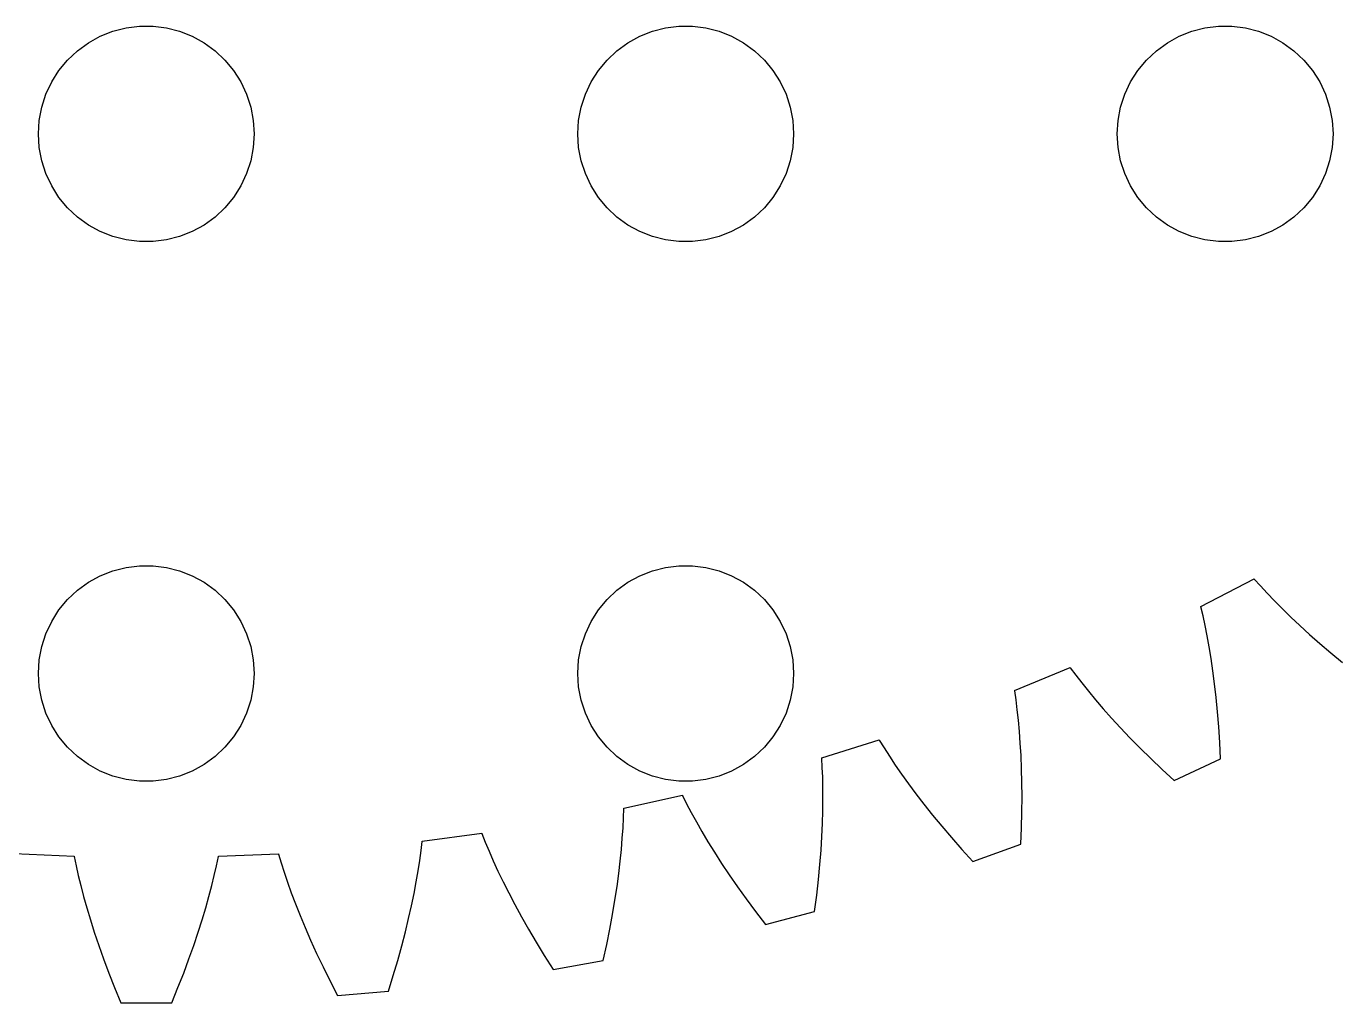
# Model space of a CAD drawing. Header units: metres. Extents: x -69 to 69, y 41 to 179.
# Drawn here: x -3.34 to 33.13, y 40.84 to 67.99 of the extents above; entities that cross this region are included whole.
import ezdxf

# ---------------------------------------------------------------- set-up
doc = ezdxf.new("R2010")
doc.units = ezdxf.units.M

msp = doc.modelspace()

# ---------------------------------------------------------------- linework, layer by layer
for p, q in [((-1.27733, 67.7145), (-0.92705, 67.8532)), ((-0.92705, 67.8532), (-0.56213, 67.9469)), ((-0.56213, 67.9469), (-0.18837, 67.9941)), ((-0.18837, 67.9941), (0.18837, 67.9941)), ((0.18837, 67.9941), (0.56213, 67.9469)), ((0.56213, 67.9469), (0.92705, 67.8532)), ((0.92705, 67.8532), (1.27733, 67.7145)), ((13.7227, 67.7145), (14.0729, 67.8532)), ((14.0729, 67.8532), (14.4379, 67.9469)), ((14.4379, 67.9469), (14.8116, 67.9941)), ((14.8116, 67.9941), (15.1884, 67.9941)), ((15.1884, 67.9941), (15.5621, 67.9469)), ((15.5621, 67.9469), (15.927, 67.8532)), ((15.927, 67.8532), (16.2773, 67.7145)), ((28.7227, 67.7145), (29.0729, 67.8532)), ((29.0729, 67.8532), (29.4379, 67.9469)), ((29.4379, 67.9469), (29.8116, 67.9941)), ((29.8116, 67.9941), (30.1884, 67.9941)), ((30.1884, 67.9941), (30.5621, 67.9469)), ((30.5621, 67.9469), (30.927, 67.8532)), ((30.927, 67.8532), (31.2773, 67.7145)), ((-1.91226, 67.3115), (-1.60747, 67.533)), ((-1.60747, 67.533), (-1.27733, 67.7145)), ((1.27733, 67.7145), (1.60747, 67.533)), ((1.60747, 67.533), (1.91226, 67.3115)), ((13.0877, 67.3115), (13.3925, 67.533)), ((13.3925, 67.533), (13.7227, 67.7145)), ((16.2773, 67.7145), (16.6075, 67.533)), ((16.6075, 67.533), (16.9123, 67.3115)), ((28.0877, 67.3115), (28.3925, 67.533)), ((28.3925, 67.533), (28.7227, 67.7145)), ((31.2773, 67.7145), (31.6075, 67.533)), ((31.6075, 67.533), (31.9123, 67.3115)), ((-2.1869, 67.0536), (-1.91226, 67.3115)), ((1.91226, 67.3115), (2.1869, 67.0536)), ((12.8131, 67.0536), (13.0877, 67.3115)), ((16.9123, 67.3115), (17.1869, 67.0536)), ((27.8131, 67.0536), (28.0877, 67.3115)), ((31.9123, 67.3115), (32.1869, 67.0536)), ((-2.62891, 66.4453), (-2.42705, 66.7634)), ((-2.42705, 66.7634), (-2.1869, 67.0536)), ((2.1869, 67.0536), (2.42705, 66.7634)), ((2.42705, 66.7634), (2.62891, 66.4453)), ((12.3711, 66.4453), (12.5729, 66.7634)), ((12.5729, 66.7634), (12.8131, 67.0536)), ((17.1869, 67.0536), (17.427, 66.7634)), ((17.427, 66.7634), (17.6289, 66.4453)), ((27.3711, 66.4453), (27.5729, 66.7634)), ((27.5729, 66.7634), (27.8131, 67.0536)), ((32.1869, 67.0536), (32.427, 66.7634)), ((32.427, 66.7634), (32.6289, 66.4453)), ((-2.78932, 66.1044), (-2.62891, 66.4453)), ((2.62891, 66.4453), (2.78932, 66.1044)), ((12.2107, 66.1044), (12.3711, 66.4453)), ((17.6289, 66.4453), (17.7893, 66.1044)), ((27.2107, 66.1044), (27.3711, 66.4453)), ((32.6289, 66.4453), (32.7893, 66.1044)), ((-2.90575, 65.7461), (-2.78932, 66.1044)), ((2.78932, 66.1044), (2.90575, 65.7461)), ((12.0942, 65.7461), (12.2107, 66.1044)), ((17.7893, 66.1044), (17.9057, 65.7461)), ((27.0942, 65.7461), (27.2107, 66.1044)), ((32.7893, 66.1044), (32.9057, 65.7461)), ((-2.97633, 65.376), (-2.90575, 65.7461)), ((2.90575, 65.7461), (2.97633, 65.376)), ((12.0237, 65.376), (12.0942, 65.7461)), ((17.9057, 65.7461), (17.9763, 65.376)), ((27.0237, 65.376), (27.0942, 65.7461)), ((32.9057, 65.7461), (32.9763, 65.376)), ((-3, 65), (-2.97633, 65.376)), ((2.97633, 65.376), (3, 65)), ((12, 65), (12.0237, 65.376)), ((17.9763, 65.376), (18, 65)), ((27, 65), (27.0237, 65.376)), ((32.9763, 65.376), (33, 65)), ((-2.97633, 64.624), (-3, 65)), ((3, 65), (2.97633, 64.624)), ((12.0237, 64.624), (12, 65)), ((18, 65), (17.9763, 64.624)), ((27.0237, 64.624), (27, 65)), ((33, 65), (32.9763, 64.624)), ((-2.90575, 64.2539), (-2.97633, 64.624)), ((2.97633, 64.624), (2.90575, 64.2539)), ((12.0942, 64.2539), (12.0237, 64.624)), ((17.9763, 64.624), (17.9057, 64.2539)), ((27.0942, 64.2539), (27.0237, 64.624)), ((32.9763, 64.624), (32.9057, 64.2539)), ((-2.78932, 63.8956), (-2.90575, 64.2539)), ((2.90575, 64.2539), (2.78932, 63.8956)), ((12.2107, 63.8956), (12.0942, 64.2539)), ((17.9057, 64.2539), (17.7893, 63.8956)), ((27.2107, 63.8956), (27.0942, 64.2539)), ((32.9057, 64.2539), (32.7893, 63.8956)), ((-2.62891, 63.5547), (-2.78932, 63.8956)), ((2.78932, 63.8956), (2.62891, 63.5547)), ((12.3711, 63.5547), (12.2107, 63.8956)), ((17.7893, 63.8956), (17.6289, 63.5547)), ((27.3711, 63.5547), (27.2107, 63.8956)), ((32.7893, 63.8956), (32.6289, 63.5547)), ((-2.42705, 63.2366), (-2.62891, 63.5547)), ((2.62891, 63.5547), (2.42705, 63.2366)), ((12.5729, 63.2366), (12.3711, 63.5547)), ((17.6289, 63.5547), (17.427, 63.2366)), ((27.5729, 63.2366), (27.3711, 63.5547)), ((32.6289, 63.5547), (32.427, 63.2366)), ((-2.1869, 62.9464), (-2.42705, 63.2366)), ((2.42705, 63.2366), (2.1869, 62.9464)), ((12.8131, 62.9464), (12.5729, 63.2366)), ((17.427, 63.2366), (17.1869, 62.9464)), ((27.8131, 62.9464), (27.5729, 63.2366)), ((32.427, 63.2366), (32.1869, 62.9464)), ((-1.91226, 62.6885), (-2.1869, 62.9464)), ((2.1869, 62.9464), (1.91226, 62.6885)), ((13.0877, 62.6885), (12.8131, 62.9464)), ((17.1869, 62.9464), (16.9123, 62.6885)), ((28.0877, 62.6885), (27.8131, 62.9464)), ((32.1869, 62.9464), (31.9123, 62.6885)), ((-1.60747, 62.467), (-1.91226, 62.6885)), ((-1.27733, 62.2855), (-1.60747, 62.467)), ((1.60747, 62.467), (1.27733, 62.2855)), ((1.91226, 62.6885), (1.60747, 62.467)), ((13.3925, 62.467), (13.0877, 62.6885)), ((13.7227, 62.2855), (13.3925, 62.467)), ((16.6075, 62.467), (16.2773, 62.2855)), ((16.9123, 62.6885), (16.6075, 62.467)), ((28.3925, 62.467), (28.0877, 62.6885)), ((28.7227, 62.2855), (28.3925, 62.467)), ((31.6075, 62.467), (31.2773, 62.2855)), ((31.9123, 62.6885), (31.6075, 62.467)), ((-0.92705, 62.1468), (-1.27733, 62.2855)), ((-0.56213, 62.0531), (-0.92705, 62.1468)), ((-0.18837, 62.0059), (-0.56213, 62.0531)), ((0.18837, 62.0059), (-0.18837, 62.0059)), ((0.56213, 62.0531), (0.18837, 62.0059)), ((0.92705, 62.1468), (0.56213, 62.0531)), ((1.27733, 62.2855), (0.92705, 62.1468)), ((14.0729, 62.1468), (13.7227, 62.2855)), ((14.4379, 62.0531), (14.0729, 62.1468)), ((14.8116, 62.0059), (14.4379, 62.0531)), ((15.1884, 62.0059), (14.8116, 62.0059)), ((15.5621, 62.0531), (15.1884, 62.0059)), ((15.927, 62.1468), (15.5621, 62.0531)), ((16.2773, 62.2855), (15.927, 62.1468)), ((29.0729, 62.1468), (28.7227, 62.2855)), ((29.4379, 62.0531), (29.0729, 62.1468)), ((29.8116, 62.0059), (29.4379, 62.0531)), ((30.1884, 62.0059), (29.8116, 62.0059)), ((30.5621, 62.0531), (30.1884, 62.0059)), ((30.927, 62.1468), (30.5621, 62.0531)), ((31.2773, 62.2855), (30.927, 62.1468)), ((-0.92705, 52.8532), (-0.56213, 52.9469)), ((-0.56213, 52.9469), (-0.18837, 52.9941)), ((-0.18837, 52.9941), (0.18837, 52.9941)), ((0.18837, 52.9941), (0.56213, 52.9469)), ((0.56213, 52.9469), (0.92705, 52.8532)), ((14.0729, 52.8532), (14.4379, 52.9469)), ((14.4379, 52.9469), (14.8116, 52.9941)), ((14.8116, 52.9941), (15.1884, 52.9941)), ((15.1884, 52.9941), (15.5621, 52.9469)), ((15.5621, 52.9469), (15.927, 52.8532)), ((-1.91226, 52.3115), (-1.60747, 52.533)), ((-1.60747, 52.533), (-1.27733, 52.7145)), ((-1.27733, 52.7145), (-0.92705, 52.8532)), ((0.92705, 52.8532), (1.27733, 52.7145)), ((1.27733, 52.7145), (1.60747, 52.533)), ((1.60747, 52.533), (1.91226, 52.3115)), ((13.0877, 52.3115), (13.3925, 52.533)), ((13.3925, 52.533), (13.7227, 52.7145)), ((13.7227, 52.7145), (14.0729, 52.8532)), ((15.927, 52.8532), (16.2773, 52.7145)), ((16.2773, 52.7145), (16.6075, 52.533)), ((16.6075, 52.533), (16.9123, 52.3115)), ((29.3222, 51.8625), (30.8064, 52.6317)), ((30.8064, 52.6317), (30.8104, 52.6242)), ((30.8104, 52.6242), (30.982, 52.4325)), ((-2.1869, 52.0536), (-1.91226, 52.3115)), ((1.91226, 52.3115), (2.1869, 52.0536)), ((12.8131, 52.0536), (13.0877, 52.3115)), ((16.9123, 52.3115), (17.1869, 52.0536)), ((30.982, 52.4325), (31.169, 52.2305)), ((31.169, 52.2305), (31.3717, 52.0187)), ((-2.42705, 51.7634), (-2.1869, 52.0536)), ((2.1869, 52.0536), (2.42705, 51.7634)), ((12.5729, 51.7634), (12.8131, 52.0536)), ((17.1869, 52.0536), (17.427, 51.7634)), ((29.3274, 51.8522), (29.3222, 51.8625)), ((29.386, 51.6017), (29.3274, 51.8522)), ((31.3717, 52.0187), (31.5906, 51.7976)), ((31.5906, 51.7976), (31.8261, 51.5677)), ((-2.78932, 51.1044), (-2.62891, 51.4453)), ((-2.62891, 51.4453), (-2.42705, 51.7634)), ((2.42705, 51.7634), (2.62891, 51.4453)), ((2.62891, 51.4453), (2.78932, 51.1044)), ((12.2107, 51.1044), (12.3711, 51.4453)), ((12.3711, 51.4453), (12.5729, 51.7634)), ((17.427, 51.7634), (17.6289, 51.4453)), ((17.6289, 51.4453), (17.7893, 51.1044)), ((29.4442, 51.3326), (29.386, 51.6017)), ((31.8261, 51.5677), (32.0784, 51.3295)), ((-2.90575, 50.7461), (-2.78932, 51.1044)), ((2.78932, 51.1044), (2.90575, 50.7461)), ((12.0942, 50.7461), (12.2107, 51.1044)), ((17.7893, 51.1044), (17.9057, 50.7461)), ((29.5014, 51.0451), (29.4442, 51.3326)), ((32.0784, 51.3295), (32.3479, 51.0834)), ((32.3479, 51.0834), (32.635, 50.83)), ((-2.97633, 50.376), (-2.90575, 50.7461)), ((2.90575, 50.7461), (2.97633, 50.376)), ((12.0237, 50.376), (12.0942, 50.7461)), ((17.9057, 50.7461), (17.9763, 50.376)), ((29.5569, 50.7389), (29.5014, 51.0451)), ((29.6102, 50.4142), (29.5569, 50.7389)), ((32.635, 50.83), (32.94, 50.5699)), ((-3, 50), (-2.97633, 50.376)), ((2.97633, 50.376), (3, 50)), ((12, 50), (12.0237, 50.376)), ((17.9763, 50.376), (18, 50)), ((29.6607, 50.0709), (29.6102, 50.4142)), ((32.94, 50.5699), (33.2631, 50.3035)), ((-2.97633, 49.624), (-3, 50)), ((3, 50), (2.97633, 49.624)), ((12.0237, 49.624), (12, 50)), ((18, 50), (17.9763, 49.624)), ((24.1436, 49.5281), (25.6892, 50.165)), ((25.6892, 50.165), (25.6925, 50.1572)), ((25.6925, 50.1572), (25.8468, 49.9513)), ((29.7076, 49.709), (29.6607, 50.0709)), ((-2.90575, 49.2539), (-2.97633, 49.624)), ((2.97633, 49.624), (2.90575, 49.2539)), ((12.0942, 49.2539), (12.0237, 49.624)), ((17.9763, 49.624), (17.9057, 49.2539)), ((25.8468, 49.9513), (26.0154, 49.7338)), ((26.0154, 49.7338), (26.1989, 49.5051)), ((29.7505, 49.3285), (29.7076, 49.709)), ((-2.78932, 48.8956), (-2.90575, 49.2539)), ((2.90575, 49.2539), (2.78932, 48.8956)), ((12.2107, 48.8956), (12.0942, 49.2539)), ((17.9057, 49.2539), (17.7893, 48.8956)), ((24.1479, 49.5174), (24.1436, 49.5281)), ((24.1844, 49.2627), (24.1479, 49.5174)), ((24.219, 48.9897), (24.1844, 49.2627)), ((26.1989, 49.5051), (26.3978, 49.2658)), ((26.3978, 49.2658), (26.6123, 49.0162)), ((29.7887, 48.9294), (29.7505, 49.3285)), ((-2.62891, 48.5547), (-2.78932, 48.8956)), ((2.78932, 48.8956), (2.62891, 48.5547)), ((12.3711, 48.5547), (12.2107, 48.8956)), ((17.7893, 48.8956), (17.6289, 48.5547)), ((24.2509, 48.6982), (24.219, 48.9897)), ((26.6123, 49.0162), (26.8428, 48.7569)), ((29.8216, 48.5119), (29.7887, 48.9294)), ((-2.42705, 48.2366), (-2.62891, 48.5547)), ((2.62891, 48.5547), (2.42705, 48.2366)), ((12.5729, 48.2366), (12.3711, 48.5547)), ((17.6289, 48.5547), (17.427, 48.2366)), ((24.2795, 48.3884), (24.2509, 48.6982)), ((26.8428, 48.7569), (27.0899, 48.4883)), ((29.8485, 48.076), (29.8216, 48.5119)), ((-2.1869, 47.9464), (-2.42705, 48.2366)), ((2.42705, 48.2366), (2.1869, 47.9464)), ((12.8131, 47.9464), (12.5729, 48.2366)), ((17.427, 48.2366), (17.1869, 47.9464)), ((18.7812, 47.654), (20.3765, 48.1537)), ((20.3765, 48.1537), (20.3791, 48.1457)), ((20.3791, 48.1457), (20.5148, 47.9271)), ((24.3043, 48.0602), (24.2795, 48.3884)), ((27.0899, 48.4883), (27.3538, 48.2109)), ((27.3538, 48.2109), (27.635, 47.9251)), ((-1.91226, 47.6885), (-2.1869, 47.9464)), ((2.1869, 47.9464), (1.91226, 47.6885)), ((13.0877, 47.6885), (12.8131, 47.9464)), ((17.1869, 47.9464), (16.9123, 47.6885)), ((20.5148, 47.9271), (20.6639, 47.6957)), ((24.3246, 47.7138), (24.3043, 48.0602)), ((27.635, 47.9251), (27.9337, 47.6316)), ((29.869, 47.6218), (29.8485, 48.076)), ((-1.60747, 47.467), (-1.91226, 47.6885)), ((-1.27733, 47.2855), (-1.60747, 47.467)), ((1.60747, 47.467), (1.27733, 47.2855)), ((1.91226, 47.6885), (1.60747, 47.467)), ((13.3925, 47.467), (13.0877, 47.6885)), ((13.7227, 47.2855), (13.3925, 47.467)), ((16.6075, 47.467), (16.2773, 47.2855)), ((16.9123, 47.6885), (16.6075, 47.467)), ((18.7846, 47.6429), (18.7812, 47.654)), ((18.7988, 47.386), (18.7846, 47.6429)), ((20.6639, 47.6957), (20.8268, 47.4519)), ((20.8268, 47.4519), (21.004, 47.1962)), ((24.3399, 47.3492), (24.3246, 47.7138)), ((27.9337, 47.6316), (28.2502, 47.3307)), ((28.5851, 47.0231), (29.869, 47.6218)), ((-0.92705, 47.1468), (-1.27733, 47.2855)), ((-0.56213, 47.0531), (-0.92705, 47.1468)), ((-0.18837, 47.0059), (-0.56213, 47.0531)), ((0.56213, 47.0531), (0.18837, 47.0059)), ((0.92705, 47.1468), (0.56213, 47.0531)), ((1.27733, 47.2855), (0.92705, 47.1468)), ((14.0729, 47.1468), (13.7227, 47.2855)), ((14.4379, 47.0531), (14.0729, 47.1468)), ((14.8116, 47.0059), (14.4379, 47.0531)), ((15.5621, 47.0531), (15.1884, 47.0059)), ((15.927, 47.1468), (15.5621, 47.0531)), ((16.2773, 47.2855), (15.927, 47.1468)), ((18.8094, 47.111), (18.7988, 47.386)), ((18.8158, 46.8179), (18.8094, 47.111)), ((21.004, 47.1962), (21.1959, 46.9289)), ((24.3494, 46.9664), (24.3399, 47.3492)), ((28.2502, 47.3307), (28.5851, 47.0231)), ((0.18837, 47.0059), (-0.18837, 47.0059)), ((15.1884, 47.0059), (14.8116, 47.0059)), ((18.8173, 46.5067), (18.8158, 46.8179)), ((21.1959, 46.9289), (21.403, 46.6505)), ((24.3527, 46.5656), (24.3494, 46.9664)), ((13.2759, 46.2543), (14.9087, 46.6132)), ((14.9087, 46.6132), (14.9106, 46.6049)), ((14.9106, 46.6049), (15.0267, 46.3753)), ((15.0267, 46.3753), (15.1551, 46.1318)), ((18.8134, 46.1777), (18.8173, 46.5067)), ((21.403, 46.6505), (21.6257, 46.3613)), ((21.6257, 46.3613), (21.8645, 46.062)), ((24.3491, 46.1468), (24.3527, 46.5656)), ((13.2567, 45.711), (13.2701, 45.9859)), ((13.2701, 45.9859), (13.2783, 46.243)), ((13.2783, 46.243), (13.2759, 46.2543)), ((15.1551, 46.1318), (15.2961, 45.8748)), ((18.8035, 45.8308), (18.8134, 46.1777)), ((21.8645, 46.062), (22.1196, 45.7528)), ((24.3379, 45.7102), (24.3491, 46.1468)), ((13.2375, 45.4184), (13.2567, 45.711)), ((15.2961, 45.8748), (15.4503, 45.6046)), ((15.4503, 45.6046), (15.6182, 45.3215)), ((18.7869, 45.4662), (18.8035, 45.8308)), ((22.1196, 45.7528), (22.3916, 45.4343)), ((24.3187, 45.2559), (24.3379, 45.7102)), ((7.6404, 45.0729), (7.67099, 45.3284)), ((7.66963, 45.3399), (9.32742, 45.555)), ((7.67099, 45.3284), (7.66963, 45.3399)), ((9.32742, 45.555), (9.32864, 45.5466)), ((9.32864, 45.5466), (9.4243, 45.3078)), ((9.4243, 45.3078), (9.53091, 45.054)), ((13.2119, 45.1083), (13.2375, 45.4184)), ((15.6182, 45.3215), (15.8003, 45.0261)), ((18.763, 45.0841), (18.7869, 45.4662)), ((22.3916, 45.4343), (22.6808, 45.107)), ((22.9875, 44.7714), (24.3187, 45.2559)), ((-3.675, 44.9904), (-2.00504, 44.9144)), ((-2.00504, 44.9144), (-2.00529, 44.9059)), ((-2.00529, 44.9059), (-1.95256, 44.6541)), ((1.95256, 44.6541), (2.00529, 44.9059)), ((2.00494, 44.9174), (3.67519, 44.9873)), ((2.00529, 44.9059), (2.00494, 44.9174)), ((3.67519, 44.9873), (3.67566, 44.9788)), ((3.67566, 44.9788), (3.75014, 44.7325)), ((7.60309, 44.8002), (7.6404, 45.0729)), ((9.53091, 45.054), (9.64902, 44.7856)), ((13.1794, 44.7809), (13.2119, 45.1083)), ((15.8003, 45.0261), (15.997, 44.7187)), ((18.7313, 44.6845), (18.763, 45.0841)), ((22.6808, 45.107), (22.9875, 44.7714)), ((-1.95256, 44.6541), (-1.89163, 44.3856)), ((1.89163, 44.3856), (1.95256, 44.6541)), ((3.75014, 44.7325), (3.83423, 44.4705)), ((7.50597, 44.2038), (7.55847, 44.5104)), ((7.55847, 44.5104), (7.60309, 44.8002)), ((9.64902, 44.7856), (9.7791, 44.503)), ((9.7791, 44.503), (9.92169, 44.2064)), ((13.1392, 44.4362), (13.1794, 44.7809)), ((15.997, 44.7187), (16.2087, 44.3996)), ((18.6912, 44.2676), (18.7313, 44.6845)), ((-1.89163, 44.3856), (-1.82193, 44.1008)), ((1.82193, 44.1008), (1.89163, 44.3856)), ((3.83423, 44.4705), (3.92848, 44.1928)), ((3.92848, 44.1928), (4.03345, 43.8999)), ((7.44499, 43.8804), (7.50597, 44.2038)), ((9.92169, 44.2064), (10.0773, 43.8963)), ((13.0909, 44.0744), (13.1392, 44.4362)), ((16.2087, 44.3996), (16.4359, 44.0694)), ((18.6421, 43.8336), (18.6912, 44.2676)), ((-1.82193, 44.1008), (-1.74289, 43.7999)), ((-1.74289, 43.7999), (-1.65396, 43.4831)), ((1.65396, 43.4831), (1.74289, 43.7999)), ((1.74289, 43.7999), (1.82193, 44.1008)), ((4.03345, 43.8999), (4.14966, 43.5921)), ((7.37495, 43.5405), (7.44499, 43.8804)), ((10.0773, 43.8963), (10.2464, 43.5729)), ((13.0338, 43.6958), (13.0909, 44.0744)), ((16.4359, 44.0694), (16.6791, 43.7285)), ((18.5833, 43.3828), (18.6421, 43.8336)), ((-1.65396, 43.4831), (-1.55457, 43.1506)), ((1.55457, 43.1506), (1.65396, 43.4831)), ((4.14966, 43.5921), (4.27765, 43.2695)), ((7.29529, 43.1843), (7.37495, 43.5405)), ((10.2464, 43.5729), (10.4296, 43.2366)), ((12.9674, 43.3005), (13.0338, 43.6958)), ((16.6791, 43.7285), (16.9386, 43.3772)), ((-1.55457, 43.1506), (-1.44417, 42.8027)), ((1.44417, 42.8027), (1.55457, 43.1506)), ((4.27765, 43.2695), (4.41795, 42.9326)), ((7.20544, 42.8121), (7.29529, 43.1843)), ((10.4296, 43.2366), (10.6272, 42.8878)), ((12.8911, 42.8887), (12.9674, 43.3005)), ((16.9386, 43.3772), (17.215, 43.0161)), ((17.215, 43.0161), (18.5833, 43.3828)), ((-1.44417, 42.8027), (-1.32222, 42.4398)), ((1.32222, 42.4398), (1.44417, 42.8027)), ((4.41795, 42.9326), (4.57106, 42.5816)), ((7.10484, 42.4241), (7.20544, 42.8121)), ((10.6272, 42.8878), (10.8397, 42.527)), ((12.8044, 42.4607), (12.8911, 42.8887)), ((-1.32222, 42.4398), (-1.18819, 42.062)), ((1.18819, 42.062), (1.32222, 42.4398)), ((4.57106, 42.5816), (4.73752, 42.217)), ((6.99295, 42.0205), (7.10484, 42.4241)), ((10.8397, 42.527), (11.0676, 42.1544)), ((12.7065, 42.0166), (12.8044, 42.4607)), ((-1.18819, 42.062), (-1.04155, 41.6697)), ((1.04155, 41.6697), (1.18819, 42.062)), ((4.73752, 42.217), (4.91779, 41.839)), ((6.8692, 41.6017), (6.99295, 42.0205)), ((11.0676, 42.1544), (11.3114, 41.7706)), ((11.3114, 41.7706), (12.7065, 42.0166)), ((-1.04155, 41.6697), (-0.88176, 41.2633)), ((0.88176, 41.2633), (1.04155, 41.6697)), ((4.91779, 41.839), (5.11238, 41.448)), ((6.73305, 41.1679), (6.8692, 41.6017)), ((-0.88176, 41.2633), (-0.70831, 40.843)), ((0.70831, 40.843), (0.88176, 41.2633)), ((5.11238, 41.448), (5.32181, 41.0444)), ((5.32181, 41.0444), (6.73305, 41.1679)), ((-0.70831, 40.843), (0.70831, 40.843))]:
    msp.add_line(p, q)

doc.saveas('drawing.dxf')
